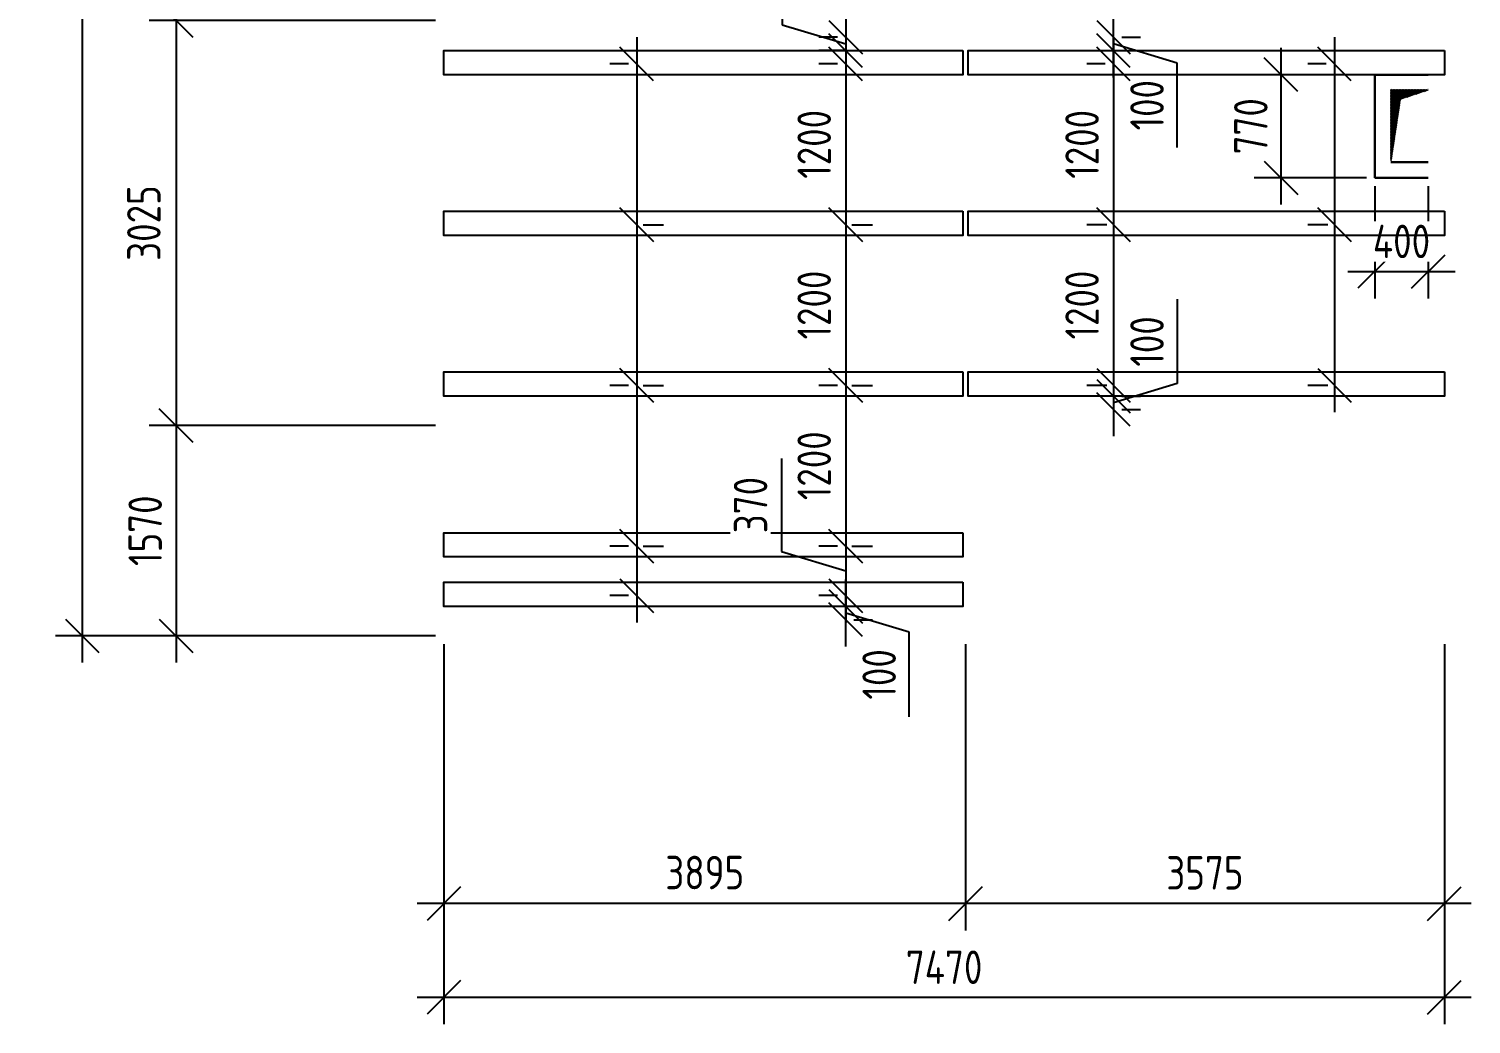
# Model space of a CAD drawing. Header units: millimetres. Extents: x -3099 to 8621, y -2900 to 12890.
# Drawn here: x -3099 to 7670, y -2900 to 4532 of the extents above; entities that cross this region are included whole.
import ezdxf

# ---------------------------------------------------------------- set-up
doc = ezdxf.new("R2010")
doc.units = ezdxf.units.MM
doc.header["$PDMODE"] = 35
doc.layers.add('СПДС_ОБЪЕКТЫ', color=62, linetype='Continuous', lineweight=25)
doc.layers.add('СПДС_РАЗМЕРЫ', color=152, linetype='Continuous', lineweight=25)
doc.styles.add('ГОСТ 2.304', font='CS_Gost2304.shx')
doc.dimstyles.new('СПДС', dxfattribs={"dimscale": 100, "dimtxt": 2.5, "dimasz": 2.5, "dimexe": 2, "dimexo": 0.625, "dimgap": 1, "dimtad": 1, "dimdec": 0, "dimtxsty": 'ГОСТ 2.304', "dimblk": 'OBLIQUE', "dimblk1": 'OBLIQUE', "dimblk2": 'OBLIQUE', "dimcen": 2.5, "dimdle": 2, "dimadec": 0, "dimazin": 2, "dimtfac": 0.75, "dimtdec": 4, "dimtmove": 1, "dimatfit": 3, "dimfxl": 1, "dimtfill": 1, "dimtolj": 1, "dimarcsym": 1})

# ---------------------------------------------------------------- blocks, each defined once
blk = doc.blocks.new('_Oblique')
at = {"color": 0, "linetype": 'ByBlock', "lineweight": -2}
blk.add_line((-0.5, -0.5), (0.5, 0.5), dxfattribs=at)
blk = doc.blocks.new('*D21')
at = {"layer": 'Defpoints', "color": 0, "ltscale": 100}
for p in [(0, 10210), (0, 0), (-2700, 0)]:
    blk.add_point(p, dxfattribs=at)
at = {"layer": 'СПДС_РАЗМЕРЫ', "color": 0, "lineweight": -2, "ltscale": 100}
for p, q in [((-2700, 10410), (-2700, -200)), ((-62, 10210), (-2900, 10210)), ((-62, 0), (-2900, 0))]:
    blk.add_line(p, q, dxfattribs=at)
at = {"layer": 'СПДС_РАЗМЕРЫ', "color": 0, "lineweight": -2, "ltscale": 100, "xscale": 250, "yscale": 250, "zscale": 250}
for p, rotation in [((-2700, 10210), 90), ((-2700, 0), 270)]:
    blk.add_blockref('_Oblique', p, dxfattribs=dict(at, rotation=rotation))
at = {"layer": 'СПДС_РАЗМЕРЫ', "color": 0, "lineweight": 25, "ltscale": 100, "insert": (-2935, 5105), "char_height": 250, "attachment_point": 5, "rotation": 90, "style": 'ГОСТ 2.304', "bg_fill": 3, "box_fill_scale": 1.1, "bg_fill_color": 256, "bg_fill_true_color": 13158600, "bg_fill_transparency": 0}
blk.add_mtext('\\A1;10210', dxfattribs=at)
blk = doc.blocks.new('*D22')
at = {"layer": 'Defpoints', "color": 0, "ltscale": 100}
for p in [(0, 1570), (0, 0), (-2000, 0)]:
    blk.add_point(p, dxfattribs=at)
at = {"layer": 'СПДС_РАЗМЕРЫ', "color": 0, "lineweight": -2, "ltscale": 100}
for p, q in [((-2000, 1770), (-2000, -200)), ((-62, 1570), (-2200, 1570)), ((-62, 0), (-2200, 0))]:
    blk.add_line(p, q, dxfattribs=at)
at = {"layer": 'СПДС_РАЗМЕРЫ', "color": 0, "lineweight": -2, "ltscale": 100, "xscale": 250, "yscale": 250, "zscale": 250}
for p, rotation in [((-2000, 1570), 90), ((-2000, 0), 270)]:
    blk.add_blockref('_Oblique', p, dxfattribs=dict(at, rotation=rotation))
at = {"layer": 'СПДС_РАЗМЕРЫ', "color": 0, "lineweight": 25, "ltscale": 100, "insert": (-2230, 785), "char_height": 250, "attachment_point": 5, "rotation": 90, "style": 'ГОСТ 2.304', "bg_fill": 3, "box_fill_scale": 1.1, "bg_fill_color": 256, "bg_fill_true_color": 13158600, "bg_fill_transparency": 0}
blk.add_mtext('\\A1;1570', dxfattribs=at)
blk = doc.blocks.new('*D23')
at = {"layer": 'Defpoints', "color": 0, "ltscale": 100}
for p in [(0, 4595), (-2000, 1570), (0, 1570)]:
    blk.add_point(p, dxfattribs=at)
at = {"layer": 'СПДС_РАЗМЕРЫ', "color": 0, "lineweight": -2, "ltscale": 100}
for p, q in [((-2000, 4795), (-2000, 1370)), ((-62, 4595), (-2200, 4595)), ((-62, 1570), (-2200, 1570))]:
    blk.add_line(p, q, dxfattribs=at)
at = {"layer": 'СПДС_РАЗМЕРЫ', "color": 0, "lineweight": -2, "ltscale": 100, "xscale": 250, "yscale": 250, "zscale": 250}
for p, rotation in [((-2000, 4595), 90.00000000000001), ((-2000, 1570), 270)]:
    blk.add_blockref('_Oblique', p, dxfattribs=dict(at, rotation=rotation))
at = {"layer": 'СПДС_РАЗМЕРЫ', "color": 0, "lineweight": 25, "ltscale": 100, "insert": (-2240, 3082), "char_height": 250, "attachment_point": 5, "rotation": 90, "style": 'ГОСТ 2.304', "bg_fill": 3, "box_fill_scale": 1.1, "bg_fill_color": 256, "bg_fill_true_color": 13158600, "bg_fill_transparency": 0}
blk.add_mtext('\\A1;3025', dxfattribs=at)
blk = doc.blocks.new('*D24')
at = {"layer": 'Defpoints', "color": 0, "ltscale": 100}
for p in [(0, 7045), (-2000, 4595), (0, 4595)]:
    blk.add_point(p, dxfattribs=at)
at = {"layer": 'СПДС_РАЗМЕРЫ', "color": 0, "lineweight": -2, "ltscale": 100}
for p, q in [((-2000, 7245), (-2000, 4395)), ((-62, 7045), (-2200, 7045)), ((-62, 4595), (-2200, 4595))]:
    blk.add_line(p, q, dxfattribs=at)
at = {"layer": 'СПДС_РАЗМЕРЫ', "color": 0, "lineweight": -2, "ltscale": 100, "xscale": 250, "yscale": 250, "zscale": 250}
for p, rotation in [((-2000, 7045), 90.00000000000001), ((-2000, 4595), 270)]:
    blk.add_blockref('_Oblique', p, dxfattribs=dict(at, rotation=rotation))
at = {"layer": 'СПДС_РАЗМЕРЫ', "color": 0, "lineweight": 25, "ltscale": 100, "insert": (-2240, 5820), "char_height": 250, "attachment_point": 5, "rotation": 90, "style": 'ГОСТ 2.304', "bg_fill": 3, "box_fill_scale": 1.1, "bg_fill_color": 256, "bg_fill_true_color": 13158600, "bg_fill_transparency": 0}
blk.add_mtext('\\A1;2450', dxfattribs=at)
blk = doc.blocks.new('*D27')
at = {"layer": 'Defpoints', "color": 0, "ltscale": 100}
for p in [(0, 0), (7470, 0), (0, -2700)]:
    blk.add_point(p, dxfattribs=at)
at = {"layer": 'СПДС_РАЗМЕРЫ', "color": 0, "lineweight": -2, "ltscale": 100}
for p, q in [((0, -62), (0, -2900)), ((7470, -62), (7470, -2900)), ((7670, -2700), (-200, -2700))]:
    blk.add_line(p, q, dxfattribs=at)
at = {"layer": 'СПДС_РАЗМЕРЫ', "color": 0, "lineweight": -2, "ltscale": 100, "xscale": 250, "yscale": 250, "zscale": 250, "rotation": 180}
blk.add_blockref('_Oblique', (0, -2700), dxfattribs=at)
at = {"layer": 'СПДС_РАЗМЕРЫ', "color": 0, "lineweight": -2, "ltscale": 100, "xscale": 250, "yscale": 250, "zscale": 250}
blk.add_blockref('_Oblique', (7470, -2700), dxfattribs=at)
at = {"layer": 'СПДС_РАЗМЕРЫ', "color": 0, "lineweight": 25, "ltscale": 100, "insert": (3735, -2475), "char_height": 250, "attachment_point": 5, "style": 'ГОСТ 2.304', "bg_fill": 3, "box_fill_scale": 1.1, "bg_fill_color": 256, "bg_fill_true_color": 13158600, "bg_fill_transparency": 0}
blk.add_mtext('\\A1;7470', dxfattribs=at)
blk = doc.blocks.new('*D28')
at = {"layer": 'Defpoints', "color": 0, "ltscale": 100}
for p in [(0, 0), (3895, 0), (0, -2000)]:
    blk.add_point(p, dxfattribs=at)
at = {"layer": 'СПДС_РАЗМЕРЫ', "color": 0, "lineweight": -2, "ltscale": 100}
for p, q in [((0, -62), (0, -2200)), ((3895, -62), (3895, -2200)), ((4095, -2000), (-200, -2000))]:
    blk.add_line(p, q, dxfattribs=at)
at = {"layer": 'СПДС_РАЗМЕРЫ', "color": 0, "lineweight": -2, "ltscale": 100, "xscale": 250, "yscale": 250, "zscale": 250, "rotation": 180}
blk.add_blockref('_Oblique', (0, -2000), dxfattribs=at)
at = {"layer": 'СПДС_РАЗМЕРЫ', "color": 0, "lineweight": -2, "ltscale": 100, "xscale": 250, "yscale": 250, "zscale": 250}
blk.add_blockref('_Oblique', (3895, -2000), dxfattribs=at)
at = {"layer": 'СПДС_РАЗМЕРЫ', "color": 0, "lineweight": 25, "ltscale": 100, "insert": (1948, -1768), "char_height": 250, "attachment_point": 5, "style": 'ГОСТ 2.304', "bg_fill": 3, "box_fill_scale": 1.1, "bg_fill_color": 256, "bg_fill_true_color": 13158600, "bg_fill_transparency": 0}
blk.add_mtext('\\A1;3895', dxfattribs=at)
blk = doc.blocks.new('*D29')
at = {"layer": 'Defpoints', "color": 0, "ltscale": 100}
for p in [(3895, 0), (7470, 0), (3895, -2000)]:
    blk.add_point(p, dxfattribs=at)
at = {"layer": 'СПДС_РАЗМЕРЫ', "color": 0, "lineweight": -2, "ltscale": 100}
for p, q in [((3895, -62), (3895, -2200)), ((7470, -62), (7470, -2200)), ((7670, -2000), (3695, -2000))]:
    blk.add_line(p, q, dxfattribs=at)
at = {"layer": 'СПДС_РАЗМЕРЫ', "color": 0, "lineweight": -2, "ltscale": 100, "xscale": 250, "yscale": 250, "zscale": 250, "rotation": 180}
blk.add_blockref('_Oblique', (3895, -2000), dxfattribs=at)
at = {"layer": 'СПДС_РАЗМЕРЫ', "color": 0, "lineweight": -2, "ltscale": 100, "xscale": 250, "yscale": 250, "zscale": 250}
blk.add_blockref('_Oblique', (7470, -2000), dxfattribs=at)
at = {"layer": 'СПДС_РАЗМЕРЫ', "color": 0, "lineweight": 25, "ltscale": 100, "insert": (5682, -1770), "char_height": 250, "attachment_point": 5, "style": 'ГОСТ 2.304', "bg_fill": 3, "box_fill_scale": 1.1, "bg_fill_color": 256, "bg_fill_true_color": 13158600, "bg_fill_transparency": 0}
blk.add_mtext('\\A1;3575', dxfattribs=at)
blk = doc.blocks.new('*D661')
at = {"layer": 'Defpoints', "color": 0, "ltscale": 100}
for p in [(6950, 4190), (6250, 3420), (6950, 3420)]:
    blk.add_point(p, dxfattribs=at)
at = {"layer": 'СПДС_РАЗМЕРЫ', "color": 0, "lineweight": -2, "ltscale": 100}
for p, q in [((6250, 4390), (6250, 3220)), ((6888, 4190), (6050, 4190)), ((6888, 3420), (6050, 3420))]:
    blk.add_line(p, q, dxfattribs=at)
at = {"layer": 'СПДС_РАЗМЕРЫ', "color": 0, "lineweight": -2, "ltscale": 100, "xscale": 250, "yscale": 250, "zscale": 250}
for p, rotation in [((6250, 4190), 90), ((6250, 3420), 270)]:
    blk.add_blockref('_Oblique', p, dxfattribs=dict(at, rotation=rotation))
at = {"layer": 'СПДС_РАЗМЕРЫ', "color": 0, "ltscale": 100, "insert": (6025, 3805), "char_height": 250, "attachment_point": 5, "rotation": 90, "style": 'ГОСТ 2.304', "bg_fill": 3, "box_fill_scale": 1.1, "bg_fill_color": 256, "bg_fill_true_color": 13158600, "bg_fill_transparency": 0}
blk.add_mtext('\\A1;770', dxfattribs=at)
blk = doc.blocks.new('*D664')
at = {"layer": 'Defpoints', "color": 0, "ltscale": 100}
for p in [(6950, 3420), (7350, 3420), (7350, 2720)]:
    blk.add_point(p, dxfattribs=at)
at = {"layer": 'СПДС_РАЗМЕРЫ', "color": 0, "lineweight": -2, "ltscale": 100}
for p, q in [((6950, 3357), (6950, 2520)), ((7350, 3357), (7350, 2520)), ((6750, 2720), (7550, 2720))]:
    blk.add_line(p, q, dxfattribs=at)
at = {"layer": 'СПДС_РАЗМЕРЫ', "color": 0, "lineweight": -2, "ltscale": 100, "xscale": 250, "yscale": 250, "zscale": 250, "rotation": 180}
blk.add_blockref('_Oblique', (6950, 2720), dxfattribs=at)
at = {"layer": 'СПДС_РАЗМЕРЫ', "color": 0, "lineweight": -2, "ltscale": 100, "xscale": 250, "yscale": 250, "zscale": 250}
blk.add_blockref('_Oblique', (7350, 2720), dxfattribs=at)
at = {"layer": 'СПДС_РАЗМЕРЫ', "color": 0, "ltscale": 100, "insert": (7150, 2945), "char_height": 250, "attachment_point": 5, "style": 'ГОСТ 2.304', "bg_fill": 3, "box_fill_scale": 1.1, "bg_fill_color": 256, "bg_fill_true_color": 13158600, "bg_fill_transparency": 0}
blk.add_mtext('\\A1;400', dxfattribs=at)
blk = doc.blocks.new('*D697')
at = {"layer": 'Defpoints', "color": 0, "ltscale": 100}
for p in [(5000, 4470), (5000, 4470), (5000, 4370)]:
    blk.add_point(p, dxfattribs=at)
at = {"layer": 'СПДС_РАЗМЕРЫ', "color": 0, "lineweight": -2, "ltscale": 100}
for p, q in [((5000, 4170), (5000, 4670)), ((5475, 4277), (5000, 4420)), ((5062, 4470), (5200, 4470)), ((5062, 4370), (5200, 4370)), ((5475, 3646), (5475, 4277))]:
    blk.add_line(p, q, dxfattribs=at)
at = {"layer": 'СПДС_РАЗМЕРЫ', "color": 0, "lineweight": -2, "ltscale": 100, "xscale": 250, "yscale": 250, "zscale": 250}
for p, rotation in [((5000, 4470), 270), ((5000, 4370), 90)]:
    blk.add_blockref('_Oblique', p, dxfattribs=dict(at, rotation=rotation))
at = {"layer": 'СПДС_РАЗМЕРЫ', "color": 0, "ltscale": 100, "insert": (5250, 3962), "char_height": 250, "attachment_point": 5, "rotation": 90, "style": 'ГОСТ 2.304', "bg_fill": 3, "box_fill_scale": 1.1, "bg_fill_color": 256, "bg_fill_true_color": 13158600, "bg_fill_transparency": 0}
blk.add_mtext('\\A1;100', dxfattribs=at)
blk = doc.blocks.new('*D700')
at = {"layer": 'Defpoints', "color": 0, "ltscale": 100}
for p in [(5000, 1790), (5000, 1690), (5000, 1690)]:
    blk.add_point(p, dxfattribs=at)
at = {"layer": 'СПДС_РАЗМЕРЫ', "color": 0, "lineweight": -2, "ltscale": 100}
for p, q in [((5475, 2514), (5475, 1883)), ((5000, 1990), (5000, 1490)), ((5475, 1883), (5000, 1740)), ((5062, 1790), (5200, 1790)), ((5062, 1690), (5200, 1690))]:
    blk.add_line(p, q, dxfattribs=at)
at = {"layer": 'СПДС_РАЗМЕРЫ', "color": 0, "lineweight": -2, "ltscale": 100, "xscale": 250, "yscale": 250, "zscale": 250}
for p, rotation in [((5000, 1790), 270), ((5000, 1690), 90)]:
    blk.add_blockref('_Oblique', p, dxfattribs=dict(at, rotation=rotation))
at = {"layer": 'СПДС_РАЗМЕРЫ', "color": 0, "ltscale": 100, "insert": (5250, 2198), "char_height": 250, "attachment_point": 5, "rotation": 90, "style": 'ГОСТ 2.304', "bg_fill": 3, "box_fill_scale": 1.1, "bg_fill_color": 256, "bg_fill_true_color": 13158600, "bg_fill_transparency": 0}
blk.add_mtext('\\A1;100', dxfattribs=at)
blk = doc.blocks.new('*D701')
at = {"layer": 'Defpoints', "color": 0, "ltscale": 100}
for p in [(3000, 4470), (3000, 4370), (3045, 4370)]:
    blk.add_point(p, dxfattribs=at)
at = {"layer": 'СПДС_РАЗМЕРЫ', "color": 0, "lineweight": -2, "ltscale": 100}
for p, q in [((2525, 5194), (2525, 4563)), ((3000, 4670), (3000, 4170)), ((2525, 4563), (3000, 4420)), ((2938, 4470), (2800, 4470)), ((2983, 4370), (2800, 4370))]:
    blk.add_line(p, q, dxfattribs=at)
at = {"layer": 'СПДС_РАЗМЕРЫ', "color": 0, "lineweight": -2, "ltscale": 100, "xscale": 250, "yscale": 250, "zscale": 250}
for p, rotation in [((3000, 4470), 270), ((3000, 4370), 90)]:
    blk.add_blockref('_Oblique', p, dxfattribs=dict(at, rotation=rotation))
at = {"layer": 'СПДС_РАЗМЕРЫ', "color": 0, "ltscale": 100, "insert": (2300, 4878), "char_height": 250, "attachment_point": 5, "rotation": 90, "style": 'ГОСТ 2.304', "bg_fill": 3, "box_fill_scale": 1.1, "bg_fill_color": 256, "bg_fill_true_color": 13158600, "bg_fill_transparency": 0}
blk.add_mtext('\\A1;100', dxfattribs=at)
blk = doc.blocks.new('*D702')
at = {"layer": 'Defpoints', "color": 0, "ltscale": 100}
for p in [(3000, 220), (3045, 220), (3000, 120)]:
    blk.add_point(p, dxfattribs=at)
at = {"layer": 'СПДС_РАЗМЕРЫ', "color": 0, "lineweight": -2, "ltscale": 100}
for p, q in [((3000, -80), (3000, 420)), ((2983, 220), (2800, 220)), ((3475, 27), (3000, 170)), ((3062, 120), (3200, 120)), ((3475, -604), (3475, 27))]:
    blk.add_line(p, q, dxfattribs=at)
at = {"layer": 'СПДС_РАЗМЕРЫ', "color": 0, "lineweight": -2, "ltscale": 100, "xscale": 250, "yscale": 250, "zscale": 250}
for p, rotation in [((3000, 220), 270), ((3000, 120), 90)]:
    blk.add_blockref('_Oblique', p, dxfattribs=dict(at, rotation=rotation))
at = {"layer": 'СПДС_РАЗМЕРЫ', "color": 0, "ltscale": 100, "insert": (3250, -288), "char_height": 250, "attachment_point": 5, "rotation": 90, "style": 'ГОСТ 2.304', "bg_fill": 3, "box_fill_scale": 1.1, "bg_fill_color": 256, "bg_fill_true_color": 13158600, "bg_fill_transparency": 0}
blk.add_mtext('\\A1;100', dxfattribs=at)
blk = doc.blocks.new('*D743')
at = {"layer": 'Defpoints', "color": 0, "ltscale": 100}
for p in [(5000, 4270), (5000, 3070), (5014, 3070)]:
    blk.add_point(p, dxfattribs=at)
at = {"layer": 'СПДС_РАЗМЕРЫ', "color": 0, "lineweight": -2, "ltscale": 100}
for p, q in [((5000, 4470), (5000, 2870)), ((4938, 4270), (4800, 4270)), ((4951, 3070), (4800, 3070))]:
    blk.add_line(p, q, dxfattribs=at)
at = {"layer": 'СПДС_РАЗМЕРЫ', "color": 0, "lineweight": -2, "ltscale": 100, "xscale": 250, "yscale": 250, "zscale": 250}
for p, rotation in [((5000, 4270), 90), ((5000, 3070), 270)]:
    blk.add_blockref('_Oblique', p, dxfattribs=dict(at, rotation=rotation))
at = {"layer": 'СПДС_РАЗМЕРЫ', "color": 0, "ltscale": 100, "insert": (4765, 3670), "char_height": 250, "attachment_point": 5, "rotation": 90, "style": 'ГОСТ 2.304', "bg_fill": 3, "box_fill_scale": 1.1, "bg_fill_color": 256, "bg_fill_true_color": 13158600, "bg_fill_transparency": 0}
blk.add_mtext('\\A1;1200', dxfattribs=at)
blk = doc.blocks.new('*D746')
at = {"layer": 'Defpoints', "color": 0, "ltscale": 100}
for p in [(5000, 3070), (5000, 1870), (5014, 1870)]:
    blk.add_point(p, dxfattribs=at)
at = {"layer": 'СПДС_РАЗМЕРЫ', "color": 0, "lineweight": -2, "ltscale": 100}
for p, q in [((5000, 3270), (5000, 1670)), ((4938, 3070), (4800, 3070)), ((4951, 1870), (4800, 1870))]:
    blk.add_line(p, q, dxfattribs=at)
at = {"layer": 'СПДС_РАЗМЕРЫ', "color": 0, "lineweight": -2, "ltscale": 100, "xscale": 250, "yscale": 250, "zscale": 250}
for p, rotation in [((5000, 3070), 90), ((5000, 1870), 270)]:
    blk.add_blockref('_Oblique', p, dxfattribs=dict(at, rotation=rotation))
at = {"layer": 'СПДС_РАЗМЕРЫ', "color": 0, "ltscale": 100, "insert": (4765, 2470), "char_height": 250, "attachment_point": 5, "rotation": 90, "style": 'ГОСТ 2.304', "bg_fill": 3, "box_fill_scale": 1.1, "bg_fill_color": 256, "bg_fill_true_color": 13158600, "bg_fill_transparency": 0}
blk.add_mtext('\\A1;1200', dxfattribs=at)
blk = doc.blocks.new('*D749')
at = {"layer": 'Defpoints', "color": 0, "ltscale": 100}
for p in [(3000, 4270), (2985, 3070), (3000, 3070)]:
    blk.add_point(p, dxfattribs=at)
at = {"layer": 'СПДС_РАЗМЕРЫ', "color": 0, "lineweight": -2, "ltscale": 100}
for p, q in [((3000, 4470), (3000, 2870)), ((2938, 4270), (2800, 4270)), ((3047, 3070), (3200, 3070))]:
    blk.add_line(p, q, dxfattribs=at)
at = {"layer": 'СПДС_РАЗМЕРЫ', "color": 0, "lineweight": -2, "ltscale": 100, "xscale": 250, "yscale": 250, "zscale": 250}
for p, rotation in [((3000, 4270), 90), ((3000, 3070), 270)]:
    blk.add_blockref('_Oblique', p, dxfattribs=dict(at, rotation=rotation))
at = {"layer": 'СПДС_РАЗМЕРЫ', "color": 0, "ltscale": 100, "insert": (2765, 3670), "char_height": 250, "attachment_point": 5, "rotation": 90, "style": 'ГОСТ 2.304', "bg_fill": 3, "box_fill_scale": 1.1, "bg_fill_color": 256, "bg_fill_true_color": 13158600, "bg_fill_transparency": 0}
blk.add_mtext('\\A1;1200', dxfattribs=at)
blk = doc.blocks.new('*D752')
at = {"layer": 'Defpoints', "color": 0, "ltscale": 100}
for p in [(2985, 3070), (2985, 1870), (3000, 1870)]:
    blk.add_point(p, dxfattribs=at)
at = {"layer": 'СПДС_РАЗМЕРЫ', "color": 0, "lineweight": -2, "ltscale": 100}
for p, q in [((3000, 3270), (3000, 1670)), ((3047, 3070), (3200, 3070)), ((3047, 1870), (3200, 1870))]:
    blk.add_line(p, q, dxfattribs=at)
at = {"layer": 'СПДС_РАЗМЕРЫ', "color": 0, "lineweight": -2, "ltscale": 100, "xscale": 250, "yscale": 250, "zscale": 250}
for p, rotation in [((3000, 3070), 90), ((3000, 1870), 270)]:
    blk.add_blockref('_Oblique', p, dxfattribs=dict(at, rotation=rotation))
at = {"layer": 'СПДС_РАЗМЕРЫ', "color": 0, "ltscale": 100, "insert": (2765, 2470), "char_height": 250, "attachment_point": 5, "rotation": 90, "style": 'ГОСТ 2.304', "bg_fill": 3, "box_fill_scale": 1.1, "bg_fill_color": 256, "bg_fill_true_color": 13158600, "bg_fill_transparency": 0}
blk.add_mtext('\\A1;1200', dxfattribs=at)
blk = doc.blocks.new('*D755')
at = {"layer": 'Defpoints', "color": 0, "ltscale": 100}
for p in [(3000, 1870), (2985, 670), (3000, 670)]:
    blk.add_point(p, dxfattribs=at)
at = {"layer": 'СПДС_РАЗМЕРЫ', "color": 0, "lineweight": -2, "ltscale": 100}
for p, q in [((3000, 2070), (3000, 470)), ((2938, 1870), (2800, 1870)), ((3047, 670), (3200, 670))]:
    blk.add_line(p, q, dxfattribs=at)
at = {"layer": 'СПДС_РАЗМЕРЫ', "color": 0, "lineweight": -2, "ltscale": 100, "xscale": 250, "yscale": 250, "zscale": 250}
for p, rotation in [((3000, 1870), 90), ((3000, 670), 270)]:
    blk.add_blockref('_Oblique', p, dxfattribs=dict(at, rotation=rotation))
at = {"layer": 'СПДС_РАЗМЕРЫ', "color": 0, "ltscale": 100, "insert": (2765, 1270), "char_height": 250, "attachment_point": 5, "rotation": 90, "style": 'ГОСТ 2.304', "bg_fill": 3, "box_fill_scale": 1.1, "bg_fill_color": 256, "bg_fill_true_color": 13158600, "bg_fill_transparency": 0}
blk.add_mtext('\\A1;1200', dxfattribs=at)
blk = doc.blocks.new('*D758')
at = {"layer": 'Defpoints', "color": 0, "ltscale": 100}
for p in [(3000, 670), (3000, 300), (3000, 300)]:
    blk.add_point(p, dxfattribs=at)
at = {"layer": 'СПДС_РАЗМЕРЫ', "color": 0, "lineweight": -2, "ltscale": 100}
for p, q in [((2520, 1323), (2520, 629)), ((3000, 870), (3000, 100)), ((2938, 670), (2800, 670)), ((2520, 629), (3000, 485)), ((2938, 300), (2800, 300))]:
    blk.add_line(p, q, dxfattribs=at)
at = {"layer": 'СПДС_РАЗМЕРЫ', "color": 0, "lineweight": -2, "ltscale": 100, "xscale": 250, "yscale": 250, "zscale": 250}
for p, rotation in [((3000, 670), 90), ((3000, 300), 270)]:
    blk.add_blockref('_Oblique', p, dxfattribs=dict(at, rotation=rotation))
at = {"layer": 'СПДС_РАЗМЕРЫ', "color": 0, "ltscale": 100, "insert": (2290, 976), "char_height": 250, "attachment_point": 5, "rotation": 90, "style": 'ГОСТ 2.304', "bg_fill": 3, "box_fill_scale": 1.1, "bg_fill_color": 256, "bg_fill_true_color": 13158600, "bg_fill_transparency": 0}
blk.add_mtext('\\A1;370', dxfattribs=at)
blk = doc.blocks.new('*D800')
at = {"layer": 'Defpoints', "color": 0, "ltscale": 100}
for p in [(6650, 4270), (6650, 3070), (6664, 3070)]:
    blk.add_point(p, dxfattribs=at)
at = {"layer": 'СПДС_РАЗМЕРЫ', "color": 0, "lineweight": -2, "ltscale": 100}
for p, q in [((6650, 4470), (6650, 2870)), ((6588, 4270), (6450, 4270)), ((6601, 3070), (6450, 3070))]:
    blk.add_line(p, q, dxfattribs=at)
at = {"layer": 'СПДС_РАЗМЕРЫ', "color": 0, "lineweight": -2, "ltscale": 100, "xscale": 250, "yscale": 250, "zscale": 250}
for p, rotation in [((6650, 4270), 90), ((6650, 3070), 270)]:
    blk.add_blockref('_Oblique', p, dxfattribs=dict(at, rotation=rotation))
blk = doc.blocks.new('*D801')
at = {"layer": 'Defpoints', "color": 0, "ltscale": 100}
for p in [(6650, 3070), (6650, 1870), (6664, 1870)]:
    blk.add_point(p, dxfattribs=at)
at = {"layer": 'СПДС_РАЗМЕРЫ', "color": 0, "lineweight": -2, "ltscale": 100}
for p, q in [((6650, 3270), (6650, 1670)), ((6588, 3070), (6450, 3070)), ((6601, 1870), (6450, 1870))]:
    blk.add_line(p, q, dxfattribs=at)
at = {"layer": 'СПДС_РАЗМЕРЫ', "color": 0, "lineweight": -2, "ltscale": 100, "xscale": 250, "yscale": 250, "zscale": 250}
for p, rotation in [((6650, 3070), 90), ((6650, 1870), 270)]:
    blk.add_blockref('_Oblique', p, dxfattribs=dict(at, rotation=rotation))
blk = doc.blocks.new('*D803')
at = {"layer": 'Defpoints', "color": 0, "ltscale": 100}
for p in [(1440, 4270), (1425, 3070), (1440, 3070)]:
    blk.add_point(p, dxfattribs=at)
at = {"layer": 'СПДС_РАЗМЕРЫ', "color": 0, "lineweight": -2, "ltscale": 100}
for p, q in [((1440, 4470), (1440, 2870)), ((1378, 4270), (1240, 4270)), ((1487, 3070), (1640, 3070))]:
    blk.add_line(p, q, dxfattribs=at)
at = {"layer": 'СПДС_РАЗМЕРЫ', "color": 0, "lineweight": -2, "ltscale": 100, "xscale": 250, "yscale": 250, "zscale": 250}
for p, rotation in [((1440, 4270), 90), ((1440, 3070), 270)]:
    blk.add_blockref('_Oblique', p, dxfattribs=dict(at, rotation=rotation))
blk = doc.blocks.new('*D804')
at = {"layer": 'Defpoints', "color": 0, "ltscale": 100}
for p in [(1425, 3070), (1425, 1870), (1440, 1870)]:
    blk.add_point(p, dxfattribs=at)
at = {"layer": 'СПДС_РАЗМЕРЫ', "color": 0, "lineweight": -2, "ltscale": 100}
for p, q in [((1440, 3270), (1440, 1670)), ((1487, 3070), (1640, 3070)), ((1487, 1870), (1640, 1870))]:
    blk.add_line(p, q, dxfattribs=at)
at = {"layer": 'СПДС_РАЗМЕРЫ', "color": 0, "lineweight": -2, "ltscale": 100, "xscale": 250, "yscale": 250, "zscale": 250}
for p, rotation in [((1440, 3070), 90), ((1440, 1870), 270)]:
    blk.add_blockref('_Oblique', p, dxfattribs=dict(at, rotation=rotation))
blk = doc.blocks.new('*D805')
at = {"layer": 'Defpoints', "color": 0, "ltscale": 100}
for p in [(1440, 1870), (1425, 670), (1440, 670)]:
    blk.add_point(p, dxfattribs=at)
at = {"layer": 'СПДС_РАЗМЕРЫ', "color": 0, "lineweight": -2, "ltscale": 100}
for p, q in [((1440, 2070), (1440, 470)), ((1378, 1870), (1240, 1870)), ((1487, 670), (1640, 670))]:
    blk.add_line(p, q, dxfattribs=at)
at = {"layer": 'СПДС_РАЗМЕРЫ', "color": 0, "lineweight": -2, "ltscale": 100, "xscale": 250, "yscale": 250, "zscale": 250}
for p, rotation in [((1440, 1870), 90), ((1440, 670), 270)]:
    blk.add_blockref('_Oblique', p, dxfattribs=dict(at, rotation=rotation))
blk = doc.blocks.new('*D806')
at = {"layer": 'Defpoints', "color": 0, "ltscale": 100}
for p in [(1440, 670), (1440, 300), (1440, 300)]:
    blk.add_point(p, dxfattribs=at)
at = {"layer": 'СПДС_РАЗМЕРЫ', "color": 0, "lineweight": -2, "ltscale": 100}
for p, q in [((1440, 870), (1440, 100)), ((1377.5, 670), (1240, 670)), ((1377.5, 300), (1240, 300))]:
    blk.add_line(p, q, dxfattribs=at)
at = {"layer": 'СПДС_РАЗМЕРЫ', "color": 0, "lineweight": -2, "ltscale": 100, "xscale": 250, "yscale": 250, "zscale": 250}
for p, rotation in [((1440, 670), 90), ((1440, 300), 270)]:
    blk.add_blockref('_Oblique', p, dxfattribs=dict(at, rotation=rotation))

msp = doc.modelspace()

# ---------------------------------------------------------------- hatches: boundary and pattern name
at = {"layer": 'СПДС_ОБЪЕКТЫ', "linetype": 'Continuous', "lineweight": 30, "ltscale": 100}
h = msp.add_hatch(dxfattribs=at)
h.set_pattern_fill('ANSI31', color=256, angle=360)
h.set_pattern_definition([(45, (17349.2307, 16175.6067), (-2.245064, 2.245064), [])])
h.paths.add_polyline_path([(7350, 4077.8), (7140.8, 4008.4), (7070, 3537.8), (7070, 4077.8)])

# ---------------------------------------------------------------- linework, layer by layer
at = {"ltscale": 100}
for points in [[(7470, 4370), (7470, 4190), (3915, 4190), (3915, 4370), (7470, 4370)], [(7470, 1970), (7470, 1790), (3915, 1790), (3915, 1970), (7470, 1970)]]:
    msp.add_lwpolyline(points, dxfattribs=at)
at = {"layer": 'СПДС_ОБЪЕКТЫ', "linetype": 'Continuous', "lineweight": 30, "ltscale": 100}
for p, q in [((6950, 4190), (7350, 4190)), ((6950, 3419.8), (6950, 4190)), ((7350, 3537.8), (7070, 3537.8)), ((7350, 3419.8), (6950, 3419.8))]:
    msp.add_line(p, q, dxfattribs=at)

# ---------------------------------------------------------------- dimensions: what is measured, and where the dimension line sits
at = {"layer": 'СПДС_РАЗМЕРЫ', "lineweight": 25, "ltscale": 100}
dim = msp.add_linear_dim(base=(-2700, 0), p1=(0, 10210), p2=(0, 0), angle=270, dimstyle='СПДС', dxfattribs=at)
dim.commit()
dim.dimension.update_dxf_attribs({"geometry": '*D21', "text_midpoint": (-2934.7, 5105)})
at = {"layer": 'СПДС_РАЗМЕРЫ', "ltscale": 100}
for base, p1, p2, picture, middle in [((1440, 3070), (1440, 4270), (1424.6, 3070), '*D803', (1205.3, 3670)), ((1440, 1870), (1424.6, 3070), (1424.6, 1870), '*D804', (1205.3, 2470)), ((1440, 670), (1440, 1870), (1424.6, 670), '*D805', (1205.3, 1270)), ((1440, 300), (1440, 670), (1440, 300), '*D806', (729.6, 729.1))]:
    dim = msp.add_linear_dim(base=base, p1=p1, p2=p2, angle=90, text=' ', dimstyle='СПДС', dxfattribs=at)
    dim.commit()
    dim.dimension.update_dxf_attribs({"geometry": picture, "text_midpoint": middle})

# ---------------------------------------------------------------- next in the draw order: dimensions: what is measured, and where the dimension line sits
for base, p1, p2, angle, picture, middle in [((5000, 4470), (5000, 4370), (5000, 4470), 270, '*D697', (5250, 4177.5)), ((6250, 3419.8), (6950, 4190), (6950, 3419.8), 90, '*D661', (6025, 3804.9)), ((5000, 1690), (5000, 1790), (5000, 1690), 270, '*D700', (5250, 1982.5))]:
    dim = msp.add_linear_dim(base=base, p1=p1, p2=p2, angle=angle, dimstyle='СПДС', dxfattribs=at)
    dim.commit()
    dim.dimension.update_dxf_attribs({"geometry": picture, "text_midpoint": middle})
at = {"layer": 'СПДС_РАЗМЕРЫ', "lineweight": 25, "ltscale": 100}
dim = msp.add_linear_dim(base=(-2000, 0), p1=(0, 1570), p2=(0, 0), angle=270, dimstyle='СПДС', dxfattribs=at)
dim.commit()
dim.dimension.update_dxf_attribs({"geometry": '*D22', "text_midpoint": (-2230.2, 785)})

# ---------------------------------------------------------------- next in the draw order: linework, layer by layer
at = {"ltscale": 100}
for points in [[(3875, 770), (3875, 590), (0, 590), (0, 770), (3875, 770)], [(3875, 400), (3875, 220), (0, 220), (0, 400), (3875, 400)]]:
    msp.add_lwpolyline(points, dxfattribs=at)

# ---------------------------------------------------------------- next in the draw order: dimensions: what is measured, and where the dimension line sits
at = {"layer": 'СПДС_РАЗМЕРЫ', "lineweight": 25, "ltscale": 100}
dim = msp.add_linear_dim(base=(-2000, 1570), p1=(0, 4595), p2=(0, 1570), angle=270, dimstyle='СПДС', dxfattribs=at)
dim.commit()
dim.dimension.update_dxf_attribs({"geometry": '*D23', "text_midpoint": (-2239.9, 3082.5)})
at = {"layer": 'СПДС_РАЗМЕРЫ', "ltscale": 100}
dim = msp.add_linear_dim(base=(7350, 2719.8), p1=(6950, 3419.8), p2=(7350, 3419.8), dimstyle='СПДС', dxfattribs=at)
dim.commit()
dim.dimension.update_dxf_attribs({"geometry": '*D664', "text_midpoint": (7150, 2719.8), "dimtype": 160})
at = {"layer": 'СПДС_РАЗМЕРЫ', "lineweight": 25, "ltscale": 100}
dim = msp.add_linear_dim(base=(0, -2700), p1=(7470, 0), p2=(0, 0), dimstyle='СПДС', dxfattribs=at)
dim.commit()
dim.dimension.update_dxf_attribs({"geometry": '*D27', "text_midpoint": (3735, -2475)})

# ---------------------------------------------------------------- next in the draw order: linework, layer by layer
at = {"ltscale": 100}
for points in [[(3875, 3170), (3875, 2990), (0, 2990), (0, 3170), (3875, 3170)], [(7470, 3170), (7470, 2990), (3915, 2990), (3915, 3170), (7470, 3170)], [(3875, 1970), (3875, 1790), (0, 1790), (0, 1970), (3875, 1970)]]:
    msp.add_lwpolyline(points, dxfattribs=at)

# ---------------------------------------------------------------- next in the draw order: dimensions: what is measured, and where the dimension line sits
at = {"layer": 'СПДС_РАЗМЕРЫ', "lineweight": 25, "ltscale": 100}
dim = msp.add_linear_dim(base=(-2000, 4595), p1=(0, 7045), p2=(0, 4595), angle=270, dimstyle='СПДС', dxfattribs=at)
dim.commit()
dim.dimension.update_dxf_attribs({"geometry": '*D24', "text_midpoint": (-2239.9, 5820)})
at = {"layer": 'СПДС_РАЗМЕРЫ', "ltscale": 100}
for base, p1, p2, picture, middle in [((6650, 3070), (6650, 4270), (6663.8, 3070), '*D800', (6415.3, 3670)), ((6650, 1870), (6650, 3070), (6663.8, 1870), '*D801', (6415.3, 2470))]:
    dim = msp.add_linear_dim(base=base, p1=p1, p2=p2, angle=90, text=' ', dimstyle='СПДС', dxfattribs=at)
    dim.commit()
    dim.dimension.update_dxf_attribs({"geometry": picture, "text_midpoint": middle})
at = {"layer": 'СПДС_РАЗМЕРЫ', "lineweight": 25, "ltscale": 100}
dim = msp.add_linear_dim(base=(0, -2000), p1=(3895, 0), p2=(0, 0), dimstyle='СПДС', dxfattribs=at)
dim.commit()
dim.dimension.update_dxf_attribs({"geometry": '*D28', "text_midpoint": (1947.5, -1767.8)})

# ---------------------------------------------------------------- next in the draw order: linework, layer by layer
at = {"ltscale": 100}
msp.add_lwpolyline([(3875, 4370), (3875, 4190), (0, 4190), (0, 4370), (3875, 4370)], dxfattribs=at)

# ---------------------------------------------------------------- next in the draw order: dimensions: what is measured, and where the dimension line sits
at = {"layer": 'СПДС_РАЗМЕРЫ', "ltscale": 100}
for base, p1, p2, angle, picture, middle in [((5000, 3070), (5000, 4270), (5013.8, 3070), 90, '*D743', (4765.3, 3670)), ((3000, 220), (3000, 120), (3045.4, 220), 270, '*D702', (3250, -72.5))]:
    dim = msp.add_linear_dim(base=base, p1=p1, p2=p2, angle=angle, dimstyle='СПДС', dxfattribs=at)
    dim.commit()
    dim.dimension.update_dxf_attribs({"geometry": picture, "text_midpoint": middle})
at = {"layer": 'СПДС_РАЗМЕРЫ', "lineweight": 25, "ltscale": 100}
dim = msp.add_linear_dim(base=(3895, -2000), p1=(7470, 0), p2=(3895, 0), dimstyle='СПДС', dxfattribs=at)
dim.commit()
dim.dimension.update_dxf_attribs({"geometry": '*D29', "text_midpoint": (5682.5, -1769.8)})

# ---------------------------------------------------------------- next in the draw order: dimensions: what is measured, and where the dimension line sits
at = {"layer": 'СПДС_РАЗМЕРЫ', "ltscale": 100}
for base, p1, p2, picture, middle in [((3000, 4370), (3000, 4470), (3045.4, 4370), '*D701', (2300, 4662.5)), ((5000, 1870), (5000, 3070), (5013.8, 1870), '*D746', (4765.3, 2470))]:
    dim = msp.add_linear_dim(base=base, p1=p1, p2=p2, angle=90, dimstyle='СПДС', dxfattribs=at)
    dim.commit()
    dim.dimension.update_dxf_attribs({"geometry": picture, "text_midpoint": middle})

# ---------------------------------------------------------------- next in the draw order: dimensions: what is measured, and where the dimension line sits
dim = msp.add_linear_dim(base=(3000, 3070), p1=(3000, 4270), p2=(2984.6, 3070), angle=90, dimstyle='СПДС', dxfattribs=at)
dim.commit()
dim.dimension.update_dxf_attribs({"geometry": '*D749', "text_midpoint": (2765.3, 3670)})

# ---------------------------------------------------------------- next in the draw order: dimensions: what is measured, and where the dimension line sits
dim = msp.add_linear_dim(base=(3000, 1870), p1=(2984.6, 3070), p2=(2984.6, 1870), angle=90, dimstyle='СПДС', dxfattribs=at)
dim.commit()
dim.dimension.update_dxf_attribs({"geometry": '*D752', "text_midpoint": (2765.3, 2470)})

# ---------------------------------------------------------------- next in the draw order: dimensions: what is measured, and where the dimension line sits
dim = msp.add_linear_dim(base=(3000, 670), p1=(3000, 1870), p2=(2984.6, 670), angle=90, dimstyle='СПДС', dxfattribs=at)
dim.commit()
dim.dimension.update_dxf_attribs({"geometry": '*D755', "text_midpoint": (2765.3, 1270)})

# ---------------------------------------------------------------- next in the draw order: dimensions: what is measured, and where the dimension line sits
dim = msp.add_linear_dim(base=(3000, 300), p1=(3000, 670), p2=(3000, 300), angle=90, dimstyle='СПДС', dxfattribs=at)
dim.commit()
dim.dimension.update_dxf_attribs({"geometry": '*D758', "text_midpoint": (2289.6, 729.1)})

doc.saveas('drawing.dxf')
